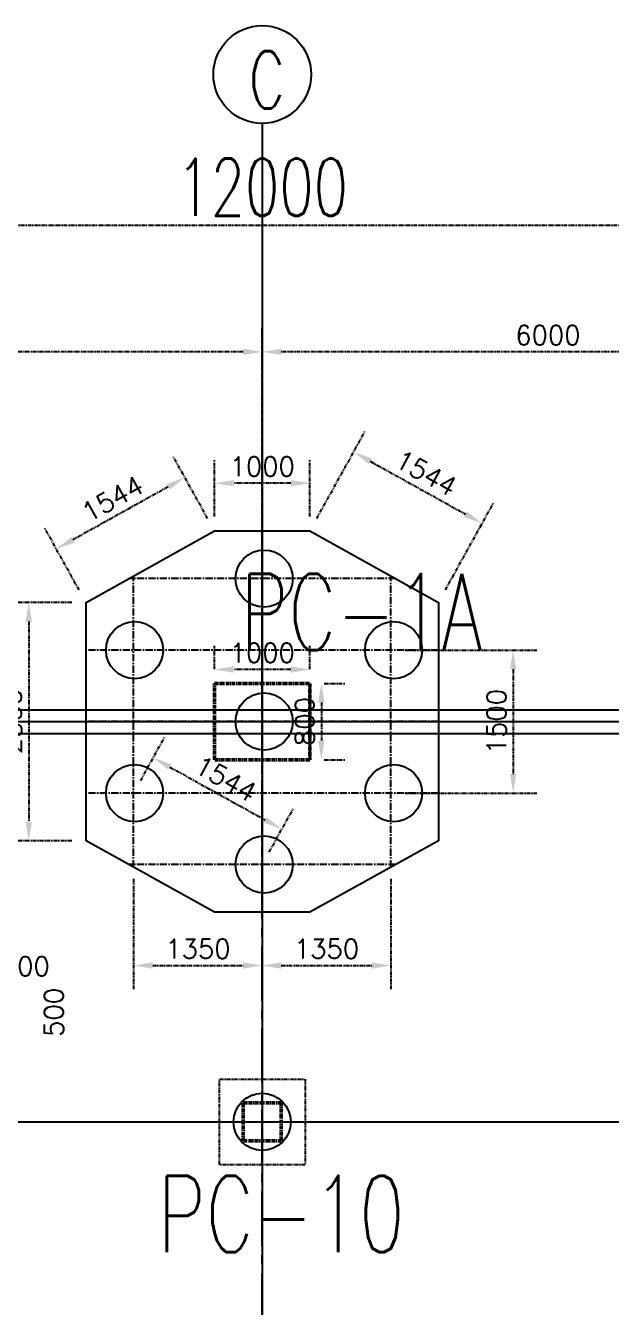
# Model space of a CAD drawing. Header units: millimetres. Extents: x 6239764 to 13047540, y 367704 to 979893.
# Drawn here: x 6461165 to 6467316, y 482884 to 496332 of the extents above; entities that cross this region are included whole.
import ezdxf

# ---------------------------------------------------------------- set-up
doc = ezdxf.new("R2010")
doc.units = ezdxf.units.MM
doc.header["$LTSCALE"] = 300
for name, pattern in [('CENTER2', [28.575, 19.05, -3.175, 3.175, -3.175]), ('CENTERX2', [4, 2.5, -0.5, 0.5, -0.5]), ('G', [2, 1.25, -0.25, 0.25, -0.25]), ('K', [2.5, 1.25, -0.25, 0.25, -0.25, 0.25, -0.25])]:
    doc.linetypes.add(name, pattern=pattern)
for name, color, linetype in [('01', 3, 'Continuous'), ('05', 1, 'G'), ('07', 6, 'K'), ('BOU', 12, 'Continuous')]:
    doc.layers.add(name, color=color, linetype=linetype)
doc.styles.add('1-100', font='romans.shx', dxfattribs={"height": 200})
doc.styles.get("Standard").update_dxf_attribs({"font": 'txt8.shx', "width": 0.7, "bigfont": 'hztxt_ii.shx'})
doc.dimstyles.new('1-100', dxfattribs={"dimtxt": 210, "dimasz": 200, "dimexe": 250, "dimexo": 150, "dimgap": 75, "dimtad": 1, "dimdec": 0, "dimzin": 3, "dimdsep": 46, "dimtxsty": '1-100', "dimcen": 0.09, "dimclrd": 161, "dimclre": 161, "dimclrt": 161, "dimadec": 0, "dimazin": 0, "dimtfac": 1, "dimtdec": 0, "dimtofl": 0, "dimtmove": 2, "dimatfit": 3, "dimfxl": 1, "dimtolj": 1, "dimtzin": 0, "dimarcsym": 0})
doc.dimstyles.new('STANDARD$0', dxfattribs={"dimscale": 200, "dimtxt": 3, "dimasz": 2, "dimexe": 2, "dimexo": 2, "dimgap": 0.5, "dimtad": 1, "dimdec": 0, "dimdsep": 46, "dimtxsty": 'Standard', "dimblk": 'OPEN30', "dimcen": 0, "dimclrd": 256, "dimclre": 256, "dimclrt": 256, "dimadec": 0, "dimazin": 0, "dimtfac": 1, "dimtdec": 0, "dimtmove": 0, "dimatfit": 3, "dimldrblk": 'OPEN30', "dimfxl": 2, "dimlwd": 25, "dimlwe": 15, "dimarcsym": 0})

# ---------------------------------------------------------------- blocks, each defined once
blk = doc.blocks.new('_Open30')
at = {"color": 0, "linetype": 'ByBlock', "lineweight": -2}
for p, q in [((-1, 0.268), (0, 0)), ((0, 0), (-1, -0.268)), ((0, 0), (-1, 0))]:
    blk.add_line(p, q, dxfattribs=at)
blk = doc.blocks.new('*D127')
at = {"layer": '07', "lineweight": 15, "ltscale": 0.1, "transparency": 16777216}
for p, q in [((6457650, 489430), (6457650, 494636)), ((6469650, 489430), (6469650, 494636))]:
    blk.add_line(p, q, dxfattribs=at)
at = {"layer": '07', "lineweight": 25, "ltscale": 0.1, "transparency": 16777216}
blk.add_line((6469250, 494236), (6458050, 494236), dxfattribs=at)
at = {"layer": 'Defpoints', "color": 0, "ltscale": 0.1, "transparency": 16777216}
for p in [(6457650, 494236), (6457650, 489030), (6469650, 489030)]:
    blk.add_point(p, dxfattribs=at)
at = {"layer": '07', "lineweight": 25, "ltscale": 0.1, "transparency": 16777216, "xscale": 400, "yscale": 400, "zscale": 400, "rotation": 180}
blk.add_blockref('_Open30', (6457650, 494236), dxfattribs=at)
at = {"layer": '07', "lineweight": 25, "ltscale": 0.1, "transparency": 16777216, "xscale": 400, "yscale": 400, "zscale": 400}
blk.add_blockref('_Open30', (6469650, 494236), dxfattribs=at)
at = {"layer": '07', "ltscale": 0.1, "transparency": 16777216, "insert": (6463650, 494636), "char_height": 600, "attachment_point": 5}
blk.add_mtext('12000', dxfattribs=at)
blk = doc.blocks.new('*D131')
at = {"layer": '07', "color": 161, "lineweight": -2, "ltscale": 0.1, "transparency": 16777216}
for p, q in [((6457650, 489180), (6457650, 493159)), ((6463650, 489180), (6463650, 493159)), ((6463450, 492909), (6457850, 492909))]:
    blk.add_line(p, q, dxfattribs=at)
at = {"layer": '07', "color": 161, "ltscale": 0.1, "transparency": 16777216}
for points in [[(6457850, 492942), (6457850, 492876), (6457650, 492909)], [(6463450, 492942), (6463450, 492876), (6463650, 492909)]]:
    blk.add_solid(points, dxfattribs=at)
at = {"layer": 'Defpoints', "color": 0, "ltscale": 0.1, "transparency": 16777216}
for p in [(6457650, 492909), (6457650, 489030), (6463650, 489030)]:
    blk.add_point(p, dxfattribs=at)
at = {"layer": '07', "color": 161, "ltscale": 0.1, "transparency": 16777216, "insert": (6460650, 493084), "char_height": 200, "attachment_point": 5, "style": '1-100'}
blk.add_mtext('\\A1;6000', dxfattribs=at)
blk = doc.blocks.new('*D132')
at = {"layer": '07', "color": 161, "lineweight": -2, "ltscale": 0.1, "transparency": 16777216}
for p, q in [((6463650, 493059), (6463650, 493159)), ((6469650, 489180), (6469650, 493159)), ((6469450, 492909), (6463850, 492909))]:
    blk.add_line(p, q, dxfattribs=at)
at = {"layer": '07', "color": 161, "ltscale": 0.1, "transparency": 16777216}
for points in [[(6463850, 492942), (6463850, 492876), (6463650, 492909)], [(6469450, 492942), (6469450, 492876), (6469650, 492909)]]:
    blk.add_solid(points, dxfattribs=at)
at = {"layer": 'Defpoints', "color": 0, "ltscale": 0.1, "transparency": 16777216}
for p in [(6463650, 492909), (6463650, 492909), (6469650, 489030)]:
    blk.add_point(p, dxfattribs=at)
at = {"layer": '07', "color": 161, "ltscale": 0.1, "transparency": 16777216, "insert": (6466650, 493084), "char_height": 200, "attachment_point": 5, "style": '1-100'}
blk.add_mtext('\\A1;6000', dxfattribs=at)
blk = doc.blocks.new('*D228')
at = {"layer": '07', "color": 161, "lineweight": -2, "ltscale": 0.1, "transparency": 16777216}
for p, q in [((6463150, 491180), (6463150, 491781)), ((6464150, 491180), (6464150, 491781)), ((6463950, 491531), (6463350, 491531))]:
    blk.add_line(p, q, dxfattribs=at)
at = {"layer": '07', "color": 161, "ltscale": 0.1, "transparency": 16777216}
for points in [[(6463350, 491564), (6463350, 491498), (6463150, 491531)], [(6463950, 491564), (6463950, 491498), (6464150, 491531)]]:
    blk.add_solid(points, dxfattribs=at)
at = {"layer": 'Defpoints', "color": 0, "ltscale": 0.1, "transparency": 16777216}
for p in [(6463150, 491531), (6463150, 491030), (6464150, 491030)]:
    blk.add_point(p, dxfattribs=at)
at = {"layer": '07', "color": 161, "ltscale": 0.1, "transparency": 16777216, "insert": (6463650, 491706), "char_height": 200, "attachment_point": 5, "style": '1-100'}
blk.add_mtext('\\A1;1000', dxfattribs=at)
blk = doc.blocks.new('*D229')
at = {"layer": '07', "color": 161, "lineweight": -2, "ltscale": 0.1, "transparency": 16777216}
for p, q in [((6463077, 491161), (6462717, 491809)), ((6462663, 491493), (6461663, 490938)), ((6461727, 490411), (6461367, 491059))]:
    blk.add_line(p, q, dxfattribs=at)
at = {"layer": '07', "color": 161, "ltscale": 0.1, "transparency": 16777216}
for points in [[(6462647, 491522), (6462680, 491464), (6462838, 491590)], [(6461647, 490967), (6461679, 490908), (6461488, 490840)]]:
    blk.add_solid(points, dxfattribs=at)
at = {"layer": 'Defpoints', "color": 0, "ltscale": 0.1, "transparency": 16777216}
for p in [(6463150, 491030), (6461488, 490840), (6461800, 490280)]:
    blk.add_point(p, dxfattribs=at)
at = {"layer": '07', "color": 161, "ltscale": 0.1, "transparency": 16777216, "insert": (6462078, 491368), "char_height": 200, "attachment_point": 5, "rotation": 29.0546, "style": '1-100'}
blk.add_mtext('\\A1;1544', dxfattribs=at)
blk = doc.blocks.new('*D230')
at = {"layer": '07', "color": 161, "lineweight": -2, "ltscale": 0.1, "transparency": 16777216}
for p, q in [((6461650, 490280), (6460949, 490280)), ((6461199, 490080), (6461199, 487980)), ((6461650, 487780), (6460949, 487780))]:
    blk.add_line(p, q, dxfattribs=at)
at = {"layer": '07', "color": 161, "ltscale": 0.1, "transparency": 16777216}
for points in [[(6461165, 490080), (6461232, 490080), (6461199, 490280)], [(6461165, 487980), (6461232, 487980), (6461199, 487780)]]:
    blk.add_solid(points, dxfattribs=at)
at = {"layer": 'Defpoints', "color": 0, "ltscale": 0.1, "transparency": 16777216}
for p in [(6461800, 490280), (6461199, 487780), (6461800, 487780)]:
    blk.add_point(p, dxfattribs=at)
at = {"layer": '07', "color": 161, "ltscale": 0.1, "transparency": 16777216, "insert": (6461024, 489030), "char_height": 200, "attachment_point": 5, "rotation": 90, "style": '1-100'}
blk.add_mtext('\\A1;2500', dxfattribs=at)
blk = doc.blocks.new('*D231')
at = {"layer": '07', "color": 161, "lineweight": -2, "ltscale": 0.1, "transparency": 16777216}
for p, q in [((6464223, 491161), (6464731, 492077)), ((6464785, 491761), (6465785, 491206)), ((6465573, 490411), (6466081, 491327))]:
    blk.add_line(p, q, dxfattribs=at)
at = {"layer": '07', "color": 161, "ltscale": 0.1, "transparency": 16777216}
for points in [[(6464801, 491791), (6464769, 491732), (6464610, 491859)], [(6465801, 491235), (6465769, 491177), (6465960, 491109)]]:
    blk.add_solid(points, dxfattribs=at)
at = {"layer": 'Defpoints', "color": 0, "ltscale": 0.1, "transparency": 16777216}
for p in [(6465960, 491109), (6464150, 491030), (6465500, 490280)]:
    blk.add_point(p, dxfattribs=at)
at = {"layer": '07', "color": 161, "ltscale": 0.1, "transparency": 16777216, "insert": (6465370, 491637), "char_height": 200, "attachment_point": 5, "rotation": 330.9454, "style": '1-100'}
blk.add_mtext('\\A1;1544', dxfattribs=at)
blk = doc.blocks.new('*D232')
at = {"layer": '07', "color": 161, "lineweight": -2, "ltscale": 0.1, "transparency": 16777216}
for p, q in [((6462300, 487380), (6462300, 486221)), ((6463650, 487380), (6463650, 486221)), ((6462500, 486471), (6463450, 486471))]:
    blk.add_line(p, q, dxfattribs=at)
at = {"layer": '07', "color": 161, "ltscale": 0.1, "transparency": 16777216}
for points in [[(6462500, 486504), (6462500, 486437), (6462300, 486471)], [(6463450, 486504), (6463450, 486437), (6463650, 486471)]]:
    blk.add_solid(points, dxfattribs=at)
at = {"layer": 'Defpoints', "color": 0, "ltscale": 0.1, "transparency": 16777216}
for p in [(6462300, 487530), (6463650, 487530), (6463650, 486471)]:
    blk.add_point(p, dxfattribs=at)
at = {"layer": '07', "color": 161, "ltscale": 0.1, "transparency": 16777216, "insert": (6462975, 486646), "char_height": 200, "attachment_point": 5, "style": '1-100'}
blk.add_mtext('\\A1;1350', dxfattribs=at)
blk = doc.blocks.new('*D233')
at = {"layer": '07', "color": 161, "lineweight": -2, "ltscale": 0.1, "transparency": 16777216}
for p, q in [((6463650, 487380), (6463650, 486221)), ((6465000, 487380), (6465000, 486221)), ((6463850, 486471), (6464800, 486471))]:
    blk.add_line(p, q, dxfattribs=at)
at = {"layer": '07', "color": 161, "ltscale": 0.1, "transparency": 16777216}
for points in [[(6463850, 486504), (6463850, 486437), (6463650, 486471)], [(6464800, 486504), (6464800, 486437), (6465000, 486471)]]:
    blk.add_solid(points, dxfattribs=at)
at = {"layer": 'Defpoints', "color": 0, "ltscale": 0.1, "transparency": 16777216}
for p in [(6463650, 487530), (6465000, 487530), (6465000, 486471)]:
    blk.add_point(p, dxfattribs=at)
at = {"layer": '07', "color": 161, "ltscale": 0.1, "transparency": 16777216, "insert": (6464325, 486646), "char_height": 200, "attachment_point": 5, "style": '1-100'}
blk.add_mtext('\\A1;1350', dxfattribs=at)
blk = doc.blocks.new('*D234')
at = {"layer": '07', "color": 161, "lineweight": -2, "ltscale": 0.1, "transparency": 16777216}
for p, q in [((6465150, 489780), (6466535, 489780)), ((6466285, 489580), (6466285, 488480)), ((6465150, 488280), (6466535, 488280))]:
    blk.add_line(p, q, dxfattribs=at)
at = {"layer": '07', "color": 161, "ltscale": 0.1, "transparency": 16777216}
for points in [[(6466252, 489580), (6466318, 489580), (6466285, 489780)], [(6466252, 488480), (6466318, 488480), (6466285, 488280)]]:
    blk.add_solid(points, dxfattribs=at)
at = {"layer": 'Defpoints', "color": 0, "ltscale": 0.1, "transparency": 16777216}
for p in [(6465000, 489780), (6465000, 488280), (6466285, 488280)]:
    blk.add_point(p, dxfattribs=at)
at = {"layer": '07', "color": 161, "ltscale": 0.1, "transparency": 16777216, "insert": (6466110, 489030), "char_height": 200, "attachment_point": 5, "rotation": 90, "style": '1-100'}
blk.add_mtext('\\A1;1500', dxfattribs=at)
blk = doc.blocks.new('*D235')
at = {"layer": '07', "color": 161, "lineweight": -2, "ltscale": 0.1, "transparency": 16777216}
for p, q in [((6462373, 488411), (6462627, 488869)), ((6462680, 488553), (6463681, 487998)), ((6463723, 487661), (6463977, 488119))]:
    blk.add_line(p, q, dxfattribs=at)
at = {"layer": '07', "color": 161, "ltscale": 0.1, "transparency": 16777216}
for points in [[(6462697, 488583), (6462664, 488524), (6462506, 488651)], [(6463697, 488027), (6463665, 487969), (6463856, 487901)]]:
    blk.add_solid(points, dxfattribs=at)
at = {"layer": 'Defpoints', "color": 0, "ltscale": 0.1, "transparency": 16777216}
for p in [(6462300, 488280), (6463856, 487901), (6463650, 487530)]:
    blk.add_point(p, dxfattribs=at)
at = {"layer": '07', "color": 161, "ltscale": 0.1, "transparency": 16777216, "insert": (6463266, 488429), "char_height": 200, "attachment_point": 5, "rotation": 330.9454, "style": '1-100'}
blk.add_mtext('\\A1;1544', dxfattribs=at)
blk = doc.blocks.new('*D295')
at = {"layer": '07', "color": 161, "lineweight": -2, "ltscale": 0.1, "transparency": 16777216}
for p, q in [((6460800, 486430), (6460800, 486630)), ((6460550, 486230), (6461050, 486230)), ((6460550, 485730), (6461050, 485730)), ((6460800, 485530), (6460800, 485330))]:
    blk.add_line(p, q, dxfattribs=at)
at = {"layer": '07', "color": 161, "ltscale": 0.1, "transparency": 16777216}
for points in [[(6460766, 486430), (6460833, 486430), (6460800, 486230)], [(6460766, 485530), (6460833, 485530), (6460800, 485730)]]:
    blk.add_solid(points, dxfattribs=at)
at = {"layer": 'Defpoints', "color": 0, "ltscale": 0.1, "transparency": 16777216}
for p in [(6460400, 486230), (6460400, 485730), (6460800, 485730)]:
    blk.add_point(p, dxfattribs=at)
at = {"layer": '07', "color": 161, "ltscale": 0.1, "transparency": 16777216, "insert": (6461462, 485980), "char_height": 200, "attachment_point": 5, "rotation": 90, "style": '1-100'}
blk.add_mtext('\\A1;500', dxfattribs=at)
blk = doc.blocks.new('*D297')
at = {"layer": '07', "color": 161, "lineweight": -2, "ltscale": 0.1, "transparency": 16777216}
for p, q in [((6459900, 486380), (6459900, 486747)), ((6460400, 486380), (6460400, 486747)), ((6459700, 486497), (6459500, 486497)), ((6460600, 486497), (6460800, 486497))]:
    blk.add_line(p, q, dxfattribs=at)
at = {"layer": '07', "color": 161, "ltscale": 0.1, "transparency": 16777216}
for points in [[(6459700, 486530), (6459700, 486463), (6459900, 486497)], [(6460600, 486530), (6460600, 486463), (6460400, 486497)]]:
    blk.add_solid(points, dxfattribs=at)
at = {"layer": 'Defpoints', "color": 0, "ltscale": 0.1, "transparency": 16777216}
for p in [(6460400, 486497), (6459900, 486230), (6460400, 486230)]:
    blk.add_point(p, dxfattribs=at)
at = {"layer": '07', "color": 161, "ltscale": 0.1, "transparency": 16777216, "insert": (6461163, 486463), "char_height": 200, "attachment_point": 5, "style": '1-100'}
blk.add_mtext('\\A1;500', dxfattribs=at)
blk = doc.blocks.new('*D1066')
at = {"layer": '07', "color": 161, "lineweight": -2, "ltscale": 0.1, "transparency": 16777216}
for p, q in [((6463150, 489580), (6463150, 489826)), ((6464150, 489580), (6464150, 489826)), ((6463950, 489576), (6463350, 489576))]:
    blk.add_line(p, q, dxfattribs=at)
at = {"layer": '07', "color": 161, "ltscale": 0.1, "transparency": 16777216}
for points in [[(6463350, 489610), (6463350, 489543), (6463150, 489576)], [(6463950, 489610), (6463950, 489543), (6464150, 489576)]]:
    blk.add_solid(points, dxfattribs=at)
at = {"layer": 'Defpoints', "color": 0, "ltscale": 0.1, "transparency": 16777216}
for p in [(6463150, 489576), (6463150, 489430), (6464150, 489430)]:
    blk.add_point(p, dxfattribs=at)
at = {"layer": '07', "color": 161, "ltscale": 0.1, "transparency": 16777216, "insert": (6463650, 489751), "char_height": 200, "attachment_point": 5, "style": '1-100'}
blk.add_mtext('\\A1;1000', dxfattribs=at)
blk = doc.blocks.new('*D1067')
at = {"layer": '07', "color": 161, "lineweight": -2, "ltscale": 0.1, "transparency": 16777216}
for p, q in [((6464300, 489430), (6464521, 489430)), ((6464271, 489230), (6464271, 488830)), ((6464300, 488630), (6464521, 488630))]:
    blk.add_line(p, q, dxfattribs=at)
at = {"layer": '07', "color": 161, "ltscale": 0.1, "transparency": 16777216}
for points in [[(6464237, 489230), (6464304, 489230), (6464271, 489430)], [(6464237, 488830), (6464304, 488830), (6464271, 488630)]]:
    blk.add_solid(points, dxfattribs=at)
at = {"layer": 'Defpoints', "color": 0, "ltscale": 0.1, "transparency": 16777216}
for p in [(6464150, 489430), (6464150, 488630), (6464271, 488630)]:
    blk.add_point(p, dxfattribs=at)
at = {"layer": '07', "color": 161, "ltscale": 0.1, "transparency": 16777216, "insert": (6464096, 489030), "char_height": 200, "attachment_point": 5, "rotation": 90, "style": '1-100'}
blk.add_mtext('\\A1;800', dxfattribs=at)

msp = doc.modelspace()

# ---------------------------------------------------------------- linework, layer by layer
at = {"color": 7, "ltscale": 0.1}
for p, q in [((6463649.7, 495306.1), (6463649.7, 463429.9)), ((6464149.7, 489429.9), (6464149.7, 488629.9)), ((6443649.7, 489029.9), (6478457.2, 489029.9)), ((6443649.7, 484829.9), (6478457.2, 484829.9))]:
    msp.add_line(p, q, dxfattribs=at)
at = {"color": 7, "linetype": 'CENTERX2', "ltscale": 0.1}
for p, q in [((6463649.7, 487029.9), (6463649.7, 491029.9)), ((6462299.7, 487502.2), (6462299.7, 490557.7)), ((6464999.7, 487502.2), (6464999.7, 490557.7)), ((6465049.7, 490529.9), (6462249.7, 490529.9)), ((6465499.7, 489779.9), (6461799.7, 489779.9)), ((6465499.7, 489029.9), (6461799.7, 489029.9)), ((6465499.7, 488279.9), (6461799.7, 488279.9)), ((6465049.7, 487529.9), (6462249.7, 487529.9)), ((6463649.7, 485279.9), (6463649.7, 484379.9)), ((6463199.7, 484829.9), (6464099.7, 484829.9))]:
    msp.add_line(p, q, dxfattribs=at)
msp.add_lwpolyline([(6474649.7, 486679.9), (6474649.7, 480629.9), (6469649.7, 480629.9), (6469649.7, 468049.9), (6457649.7, 468029.9), (6457649.7, 489029.9), (6469649.7, 489029.9)], dxfattribs=at)
at = {"color": 7, "ltscale": 0.1}
for centre, radius in [((6463649.7, 495818.8), 512.7), ((6463669.7, 490529.9), 300), ((6462309.7, 489779.9), 300), ((6465029.7, 489779.9), 300), ((6463669.7, 489029.9), 300), ((6462309.7, 488279.9), 300), ((6465029.7, 488279.9), 300), ((6463669.7, 487529.9), 300), ((6463649.7, 484829.9), 300)]:
    msp.add_circle(centre, radius, dxfattribs=at)
at = {"layer": '01', "color": 7, "linetype": 'CENTER2', "ltscale": 0.1}
for p, q in [((6445649.7, 489029.9), (6469649.7, 489029.9)), ((6463649.7, 463809.9), (6463649.7, 489029.9)), ((6445199.7, 484829.9), (6475099.7, 484829.9))]:
    msp.add_line(p, q, dxfattribs=at)
at = {"layer": '05', "color": 7, "lineweight": 50, "ltscale": 0.1}
msp.add_line((6463149.7, 489429.9), (6464149.7, 489429.9), dxfattribs=at)
for points in [[(6463149.7, 489429.9), (6464149.7, 489429.9), (6464149.7, 488629.9), (6463149.7, 488629.9)], [(6463449.7, 485029.9), (6463849.7, 485029.9), (6463849.7, 484629.9), (6463449.7, 484629.9)]]:
    msp.add_lwpolyline(points, close=True, dxfattribs=at)
at = {"layer": '07', "color": 7, "linetype": 'Continuous', "ltscale": 0.1}
for points in [[(6474774.7, 486679.9), (6474774.7, 480504.9), (6469774.7, 480504.9), (6469774.7, 467925.1), (6457524.7, 467904.7), (6457524.7, 489154.9), (6469649.7, 489154.9)], [(6474524.7, 486679.9), (6474524.7, 480754.9), (6469524.7, 480754.9), (6469524.7, 468174.7), (6457774.7, 468155.1), (6457774.7, 488904.9), (6469649.7, 488904.9)]]:
    msp.add_lwpolyline(points, dxfattribs=at)
at = {"layer": '07', "color": 7, "ltscale": 0.1}
msp.add_lwpolyline([(6463199.7, 485279.9), (6464099.7, 485279.9), (6464099.7, 484379.9), (6463199.7, 484379.9)], close=True, dxfattribs=at)
at = {"layer": 'BOU', "color": 7, "ltscale": 0.1}
msp.add_lwpolyline([(6463149.7, 491029.9), (6464149.7, 491029.9), (6465499.7, 490279.9), (6465499.7, 487779.9), (6464149.7, 487029.9), (6463149.7, 487029.9), (6461799.7, 487779.9), (6461799.7, 490279.9), (6463149.7, 491029.9)], dxfattribs=at)

# ---------------------------------------------------------------- texts
at = {"color": 7, "ltscale": 0.1, "insert": (6463509.4, 496062.3), "char_height": 600, "attachment_point": 1}
msp.add_mtext_dynamic_manual_height_columns('C', width=676.999, gutter_width=2000, heights=[0], dxfattribs=at)
at = {"layer": '07', "color": 7, "ltscale": 0.1, "width": 0.7}
for s, p in [('PC-1A', (6463419.7, 489779.9)), ('PC-10', (6462552.9, 483465))]:
    msp.add_text(s, height=800, dxfattribs=at).set_placement(p)

# ---------------------------------------------------------------- dimensions: what is measured, and where the dimension line sits
at = {"layer": '07', "color": 7, "ltscale": 0.1}
dim = msp.add_linear_dim(base=(6457649.7, 494235.7), p1=(6469649.7, 489029.9), p2=(6457649.7, 489029.9), dimstyle='STANDARD$0', override={"dimarcsym": 1}, dxfattribs=at)
dim.commit()
dim.dimension.update_dxf_attribs({"geometry": '*D127', "text_midpoint": (6463649.7, 494635.7)})
for base, p1, p2, picture, middle in [((6457649.7, 492909.1), (6463649.7, 489029.9), (6457649.7, 489029.9), '*D131', (6460649.7, 493084.1)), ((6463649.7, 492909.1), (6469649.7, 489029.9), (6463649.7, 492909.1), '*D132', (6466649.7, 493084.1)), ((6463149.7, 491530.9), (6464149.7, 491029.9), (6463149.7, 491029.9), '*D228', (6463649.7, 491705.9)), ((6463149.7, 489576.4), (6464149.7, 489429.9), (6463149.7, 489429.9), '*D1066', (6463649.7, 489751.4)), ((6463649.7, 486470.7), (6462299.7, 487529.9), (6463649.7, 487529.9), '*D232', (6462974.7, 486645.7)), ((6464999.7, 486470.7), (6463649.7, 487529.9), (6464999.7, 487529.9), '*D233', (6464324.7, 486645.7))]:
    dim = msp.add_linear_dim(base=base, p1=p1, p2=p2, dimstyle='1-100', dxfattribs=at)
    dim.commit()
    dim.dimension.update_dxf_attribs({"geometry": picture, "text_midpoint": middle})
for p1, p2, distance, picture, middle in [((6464149.7, 491029.9), (6465499.7, 490279.9), 948, '*D231', (6465370, 491636.6)), ((6463149.7, 491029.9), (6461799.7, 490279.9), -641.2, '*D229', (6462078.3, 491368.4)), ((6461799.7, 490279.9), (6461799.7, 487779.9), -601, '*D230', (6461023.7, 489029.9)), ((6462299.7, 488279.9), (6463649.7, 487529.9), 424, '*D235', (6463265.6, 488428.6))]:
    dim = msp.add_aligned_dim(p1=p1, p2=p2, distance=distance, dimstyle='1-100', dxfattribs=at)
    dim.commit()
    dim.dimension.update_dxf_attribs({"geometry": picture, "text_midpoint": middle})
for base, p1, p2, picture, middle in [((6466284.9, 488279.9), (6464999.7, 489779.9), (6464999.7, 488279.9), '*D234', (6466109.9, 489029.9)), ((6464270.7, 488629.9), (6464149.7, 489429.9), (6464149.7, 488629.9), '*D1067', (6464095.7, 489029.9)), ((6460799.7, 485729.9), (6460399.7, 486229.9), (6460399.7, 485729.9), '*D295', (6461462.2, 485979.9))]:
    dim = msp.add_linear_dim(base=base, p1=p1, p2=p2, angle=90, dimstyle='1-100', dxfattribs=at)
    dim.commit()
    dim.dimension.update_dxf_attribs({"geometry": picture, "text_midpoint": middle})
dim = msp.add_linear_dim(base=(6460399.7, 486496.7), p1=(6459899.7, 486229.9), p2=(6460399.7, 486229.9), dimstyle='1-100', dxfattribs=at)
dim.commit()
dim.dimension.update_dxf_attribs({"geometry": '*D297', "text_midpoint": (6461162.8, 486463.4), "dimtype": 160})

doc.saveas('drawing.dxf')
